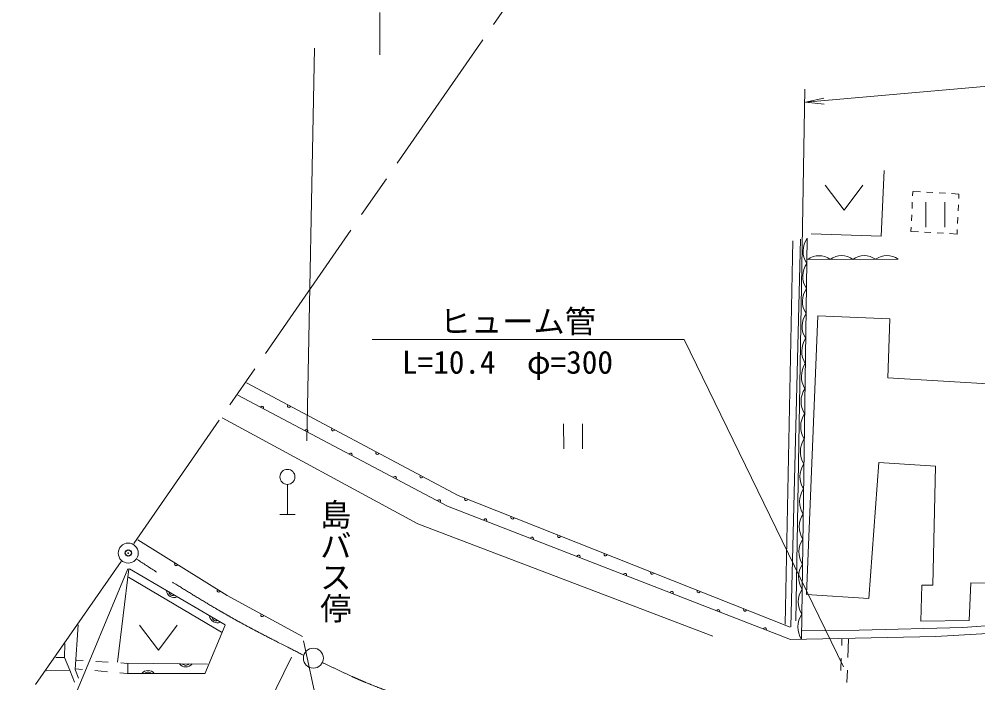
# Model space of a CAD drawing. Units: millimetres, scale not verified. Extents: x 40000 to 680000, y 20000 to 380000.
# Drawn here: x 179925 to 256560, y 266500 to 319572 of the extents above; entities that cross this region are included whole.
import ezdxf
from ezdxf.enums import TextEntityAlignment as Align

# ---------------------------------------------------------------- set-up
doc = ezdxf.new("R2010")
doc.units = ezdxf.units.MM
doc.header["$LTSCALE"] = 1000
doc.header["$PDMODE"] = 32
doc.header["$PDSIZE"] = 500
doc.linetypes.add('CHAIN', pattern=[18.5, 12, -1.5, 3.5, -1.5])
for name, color, linetype, lineweight in [('M-BGD', 7, 'Continuous', 13), ('M-BMK', 2, 'CHAIN', 13), ('M-BMK-SRVR', 3, 'Continuous', 13), ('M-STR-HTXT', 7, 'Continuous', 13), ('M-STR-STRC', 7, 'Continuous', 13)]:
    doc.layers.add(name, color=color, linetype=linetype, lineweight=lineweight)
doc.layers.add('M-BGD-HTXT', color=7, linetype='Continuous')
doc.layers.add('M-OTRS', color=6, linetype='Continuous')
doc.styles.add('@ＭＳ ゴシック', font='')
doc.styles.add('ＭＳ ゴシック', font='')
doc.styles.get('@ＭＳ ゴシック').set_extended_font_data('@MS Gothic')
doc.styles.get('ＭＳ ゴシック').set_extended_font_data('MS Gothic')

# ---------------------------------------------------------------- blocks, each defined once
blk = doc.blocks.new('バス停')
at = {"color": 7, "linetype": 'Continuous', "lineweight": 13}
for p, q in [((0, 2), (0, 0)), ((-0.5, 0), (0.5, 0))]:
    blk.add_line(p, q, dxfattribs=at)
blk.add_circle((0, 2.5), 0.5, dxfattribs=at)
blk = doc.blocks.new('田')
at = {"color": 7, "linetype": 'Continuous', "lineweight": 13}
for p, q in [((-0.75, 1), (-0.75, -1)), ((0.75, -1), (0.75, 1))]:
    blk.add_line(p, q, dxfattribs=at)
blk = doc.blocks.new('畑')
at = {"color": 7, "linetype": 'Continuous', "lineweight": 13}
for p, q in [((-1.5, 1), (0, -1)), ((0, -1), (1.5, 1))]:
    blk.add_line(p, q, dxfattribs=at)

msp = doc.modelspace()

# ---------------------------------------------------------------- linework, layer by layer
at = {"layer": 'M-BGD'}
for p, q in [((248845, 302218), (249065, 307467)), ((251360, 305783), (251344, 305432)), ((251967, 305752), (251384, 305783)), ((252966, 305698), (252467, 305725)), ((253964, 305645), (253465, 305672)), ((255047, 305587), (254464, 305618)), ((255031, 305237), (255047, 305587)), ((251321, 304933), (251298, 304433)), ((254985, 304238), (255008, 304737)), ((251275, 303934), (251252, 303434)), ((254939, 303239), (254962, 303738)), ((251230, 302935), (251213, 302584)), ((254900, 302389), (254916, 302740)), ((241602, 270974), (242385, 301975)), ((242461, 269977), (242908, 302048)), ((243230, 302413), (248845, 302218)), ((251213, 302584), (251809, 302553)), ((252308, 302526), (252807, 302500)), ((253306, 302473), (253806, 302447)), ((254305, 302421), (254900, 302389)), ((241772, 301859), (241157, 271191)), ((242957, 300355), (250200, 300371)), ((242870, 273584), (243761, 295845)), ((243761, 295845), (249529, 295597)), ((249529, 295597), (249364, 290901)), ((198086, 290496), (215017, 281468)), ((249364, 290901), (268014, 289747)), ((214156, 280638), (197392, 289498)), ((211782, 279222), (196147, 287700)), ((248641, 284132), (247835, 273255)), ((253182, 283839), (248641, 284132)), ((252962, 274317), (253182, 283839)), ((215017, 281468), (241564, 270957)), ((241584, 269959), (214156, 280638)), ((235385, 270231), (211782, 279222)), ((189400, 277937), (196557, 273489)), ((187781, 268148), (188692, 275614)), ((188734, 275615), (196380, 271127)), ((188653, 274938), (196096, 270545)), ((256002, 274500), (255855, 271497)), ((260360, 274390), (256002, 274500)), ((252010, 271423), (252083, 274317)), ((252083, 274317), (252962, 274317)), ((196557, 273489), (202563, 270193)), ((247835, 273255), (242854, 273568)), ((255855, 271497), (252010, 271423)), ((265156, 271615), (255365, 270931)), ((184636, 271129), (184390, 267573)), ((196385, 271112), (194770, 267216)), ((247064, 270712), (242528, 270646)), ((255365, 270931), (247064, 270712)), ((253193, 270195), (262047, 270732)), ((241584, 269959), (253193, 270195)), ((245680, 269479), (245699, 269988)), ((246224, 270001), (246169, 268518)), ((183572, 269642), (183553, 268519)), ((183553, 268519), (182853, 268519)), ((183553, 268519), (183986, 267514)), ((184511, 268309), (185045, 268276)), ((245606, 267480), (245643, 268479)), ((183986, 267514), (182075, 267455)), ((183979, 267511), (184337, 266546)), ((184407, 267615), (184989, 267563)), ((184407, 267556), (184667, 266868)), ((185985, 267474), (186981, 267386)), ((186043, 268215), (187041, 268153)), ((188040, 268091), (188574, 268058)), ((188501, 268068), (194984, 268002)), ((188609, 267231), (188609, 268065)), ((246132, 267519), (246095, 266519)), ((187977, 267297), (188559, 267245)), ((194784, 267237), (188667, 267237))]:
    msp.add_line(p, q, dxfattribs=at)
for centre, radius, start, end in [((244419, 301024), 1824, 145.87522, 212.52698), ((243865, 299141), 1516, 53.46377, 126.79373), ((245676, 299145), 1516, 53.46377, 126.79373), ((247487, 299149), 1516, 53.46377, 126.79373), ((249298, 299153), 1516, 53.46377, 126.79373), ((244391, 299020), 1824, 145.87522, 212.52698), ((244363, 297016), 1824, 145.87522, 212.52698), ((244335, 295011), 1824, 145.87522, 212.52698), ((244307, 293007), 1824, 145.87522, 212.52698), ((244279, 291002), 1824, 145.87522, 212.52698), ((244251, 288998), 1824, 145.87522, 212.52698), ((199347, 288495), 123, 319.464, 164.82477), ((201488, 288651), 123, 139.25094, 344.61171), ((244223, 286993), 1824, 145.87522, 212.52698), ((202884, 286626), 123, 319.464, 164.82477), ((205018, 286769), 123, 139.25094, 344.61171), ((244195, 284989), 1824, 145.87522, 212.52698), ((206420, 284757), 123, 319.464, 164.82477), ((208547, 284887), 123, 139.25094, 344.61171), ((244167, 282985), 1824, 145.87522, 212.52698), ((209957, 282888), 123, 319.464, 164.82477), ((212077, 283005), 123, 139.25094, 344.61171), ((215642, 281192), 123, 145.71988, 351.08064), ((244139, 280980), 1824, 145.87522, 212.52698), ((213493, 281019), 123, 319.464, 164.82477), ((219361, 279719), 123, 145.71988, 351.08064), ((244111, 278976), 1824, 145.87522, 212.52698), ((217182, 279489), 123, 326.0465, 171.40726), ((223080, 278247), 123, 145.71988, 351.08064), ((220909, 278038), 123, 326.0465, 171.40726), ((244083, 276971), 1824, 145.87522, 212.52698), ((224637, 276587), 123, 326.0465, 171.40726), ((226799, 276774), 123, 145.71988, 351.08064), ((192476, 275993), 123, 135.4638, 340.82457), ((244055, 274967), 1824, 145.87522, 212.52698), ((228364, 275136), 123, 326.0465, 171.40726), ((230518, 275302), 123, 145.71988, 351.08064), ((192316, 273947), 625, 186.45882, 292.71902), ((192221, 273786), 312, 186.45882, 292.71902), ((195874, 273882), 123, 135.4638, 340.82457), ((232091, 273684), 123, 326.0465, 171.40726), ((234237, 273829), 123, 145.71988, 351.08064), ((244027, 272963), 1824, 145.87522, 212.52698), ((235819, 272233), 123, 326.0465, 171.40726), ((237956, 272357), 123, 145.71988, 351.08064), ((195765, 271923), 625, 186.45882, 292.71902), ((195670, 271761), 312, 186.45882, 292.71902), ((199360, 271920), 123, 138.5625, 343.92326), ((243999, 270958), 1824, 145.87522, 212.52698), ((239546, 270782), 123, 326.0465, 171.40726), ((190226, 266862), 625, 36.8699, 143.1301), ((193246, 268394), 625, 216.28227, 322.54247), ((193244, 268207), 312, 216.28227, 322.54247), ((190226, 267049), 312, 36.8699, 143.1301)]:
    msp.add_arc(centre, radius, start, end, dxfattribs=at)
at = {"layer": 'M-BMK'}
for p, q in [((189084, 277632), (223650, 327540)), ((188087, 276207), (179925, 264492))]:
    msp.add_line(p, q, dxfattribs=at)
for points, knots in [([(202646, 268706), (200867, 269634), (199060, 270512), (197308, 271490), (195609, 272438), (193948, 273454), (192293, 274478), (191305, 275089), (190337, 275733), (189359, 276361)], [0, 0, 0, 0, 1, 1, 1, 2, 2, 2, 3, 3, 3, 3]), ([(301042, 266953), (298050, 266463), (295064, 265945), (292068, 265482), (289677, 265112), (287283, 264755), (284884, 264439), (281956, 264053), (279024, 263705), (276087, 263395), (272748, 263044), (269402, 262764), (266057, 262471), (262723, 262179), (259388, 261899), (256051, 261641), (253184, 261419), (250313, 261227), (247444, 261024), (244623, 260824), (241807, 260493), (238979, 260432), (236861, 260385), (234738, 260445), (232625, 260597), (230410, 260757), (228202, 261027), (226010, 261380), (223987, 261706), (221980, 262136), (219987, 262613), (217954, 263099), (215934, 263644), (213941, 264273), (211812, 264944), (209701, 265684), (207634, 266525), (206479, 266995), (205368, 267564), (204235, 268084)], [0, 0, 0, 0, 1, 1, 1, 2, 2, 2, 3, 3, 3, 4, 4, 4, 5, 5, 5, 6, 6, 6, 7, 7, 7, 8, 8, 8, 9, 9, 9, 10, 10, 10, 11, 11, 11, 12, 12, 12, 13, 13, 13, 13])]:
    msp.add_open_spline(points, degree=3, knots=knots, dxfattribs=at)
at = {"layer": 'M-BMK-SRVR'}
for centre in [(188645, 276876), (203441, 268473)]:
    msp.add_circle(centre, 800, dxfattribs=at)
at = {"layer": 'M-OTRS'}
msp.add_point((188645, 276876), dxfattribs=at)
at = {"layer": 'M-STR-HTXT'}
for p, q in [((242813, 312935), (312512, 319029)), ((242008, 271445), (242727, 313969)), ((242772, 312935), (244257, 313262)), ((242772, 312935), (244283, 312762)), ((233096, 293949), (208140, 293949)), ((245827, 267777), (233096, 293949)), ((180592, 256399), (188605, 275613)), ((201702, 268547), (192396, 249721))]:
    msp.add_line(p, q, dxfattribs=at)
at = {"layer": 'M-STR-STRC'}
for p, q in [((208762, 320115), (208759, 316729)), ((203523, 317260), (202930, 285849)), ((209320, 238930), (202664, 269859))]:
    msp.add_line(p, q, dxfattribs=at)

# ---------------------------------------------------------------- block references
at = {"layer": 'M-BGD', "rotation": 0.08929}
for name, p, xscale, yscale in [('畑', (245867, 305302), 1000, 1000), ('田', (253163, 303942), 1000, 1000), ('田', (224203, 286207), 1000, 1000), ('バス停', (201375, 279971), 1200, 1200), ('畑', (191052, 270116), 1000, 1000)]:
    msp.add_blockref(name, p, dxfattribs=dict(at, xscale=xscale, yscale=yscale))

# ---------------------------------------------------------------- texts
at = {"layer": 'M-BGD-HTXT', "style": '@ＭＳ ゴシック'}
msp.add_text('島バス停', height=1833, rotation=270, dxfattribs=at).set_placement((203739, 281226), align=Align.BOTTOM_LEFT)
at = {"layer": 'M-STR-HTXT', "style": 'ＭＳ ゴシック'}
for s, p in [('ヒューム管', (213534, 293935)), ('\u3000L=10.4\u3000φ=300', (208030, 290670))]:
    msp.add_text(s, height=1833, dxfattribs=at).set_placement(p, align=Align.BOTTOM_LEFT)

doc.saveas('drawing.dxf')
